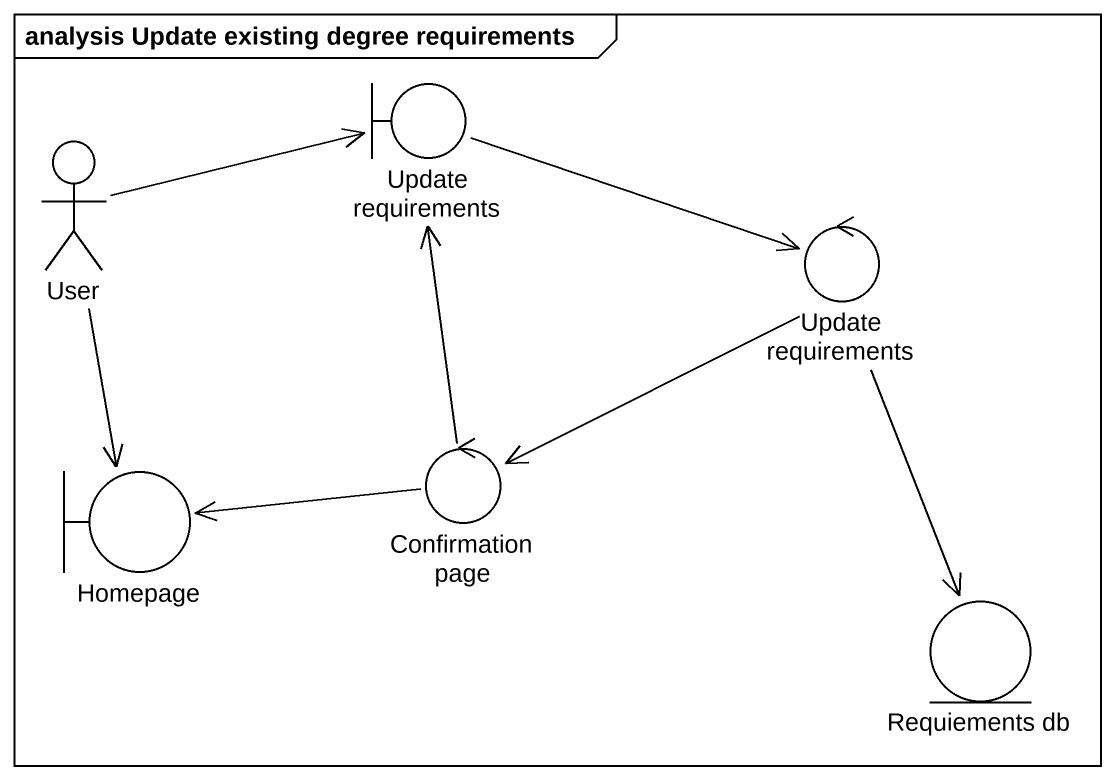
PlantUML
@startuml
mainframe analysis Update existing degree requirements
actor User
boundary "Update requirements" as Update_requirements
control "Update requirements" as Update_requirements_2
control "Confirmation page" as Confirmation_page
boundary Homepage
entity "Requiements db" as Requiements_db
User -right-> Update_requirements
User --> Homepage
Update_requirements -right-> Update_requirements_2
Update_requirements_2 -left-> Confirmation_page
Update_requirements_2 --> Requiements_db
Confirmation_page -up-> Update_requirements
Confirmation_page -left-> Homepage
@enduml
